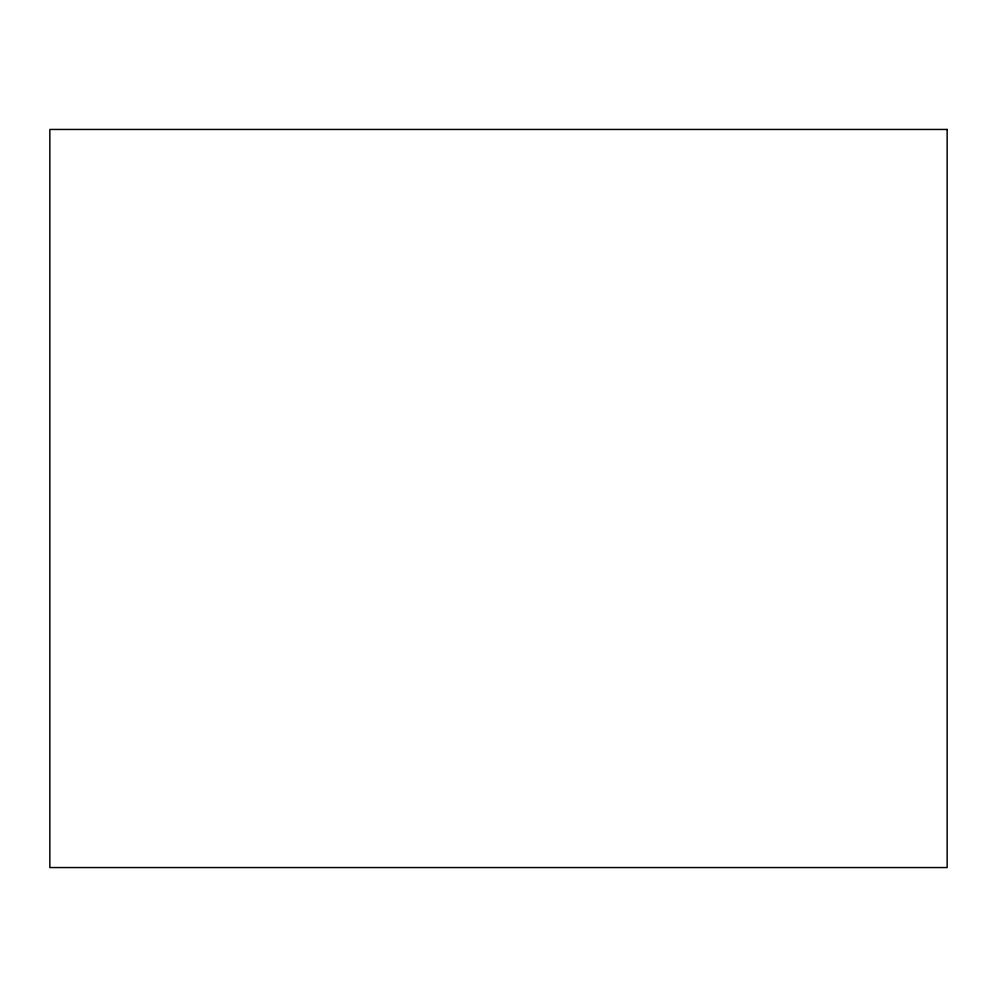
<?xml version="1.0" encoding="UTF-8"?>
<svg xmlns="http://www.w3.org/2000/svg" width="997" height="997" viewBox="0 0 997 997"><rect width="100%" height="100%" fill="white"/><g stroke="black" fill="none" stroke-linecap="round" stroke-linejoin="round"><path stroke-width="1.5" d="M947.15 129.448L49.85 129.448L49.85 867.552L947.15 867.552L947.15 129.448"/></g></svg>
